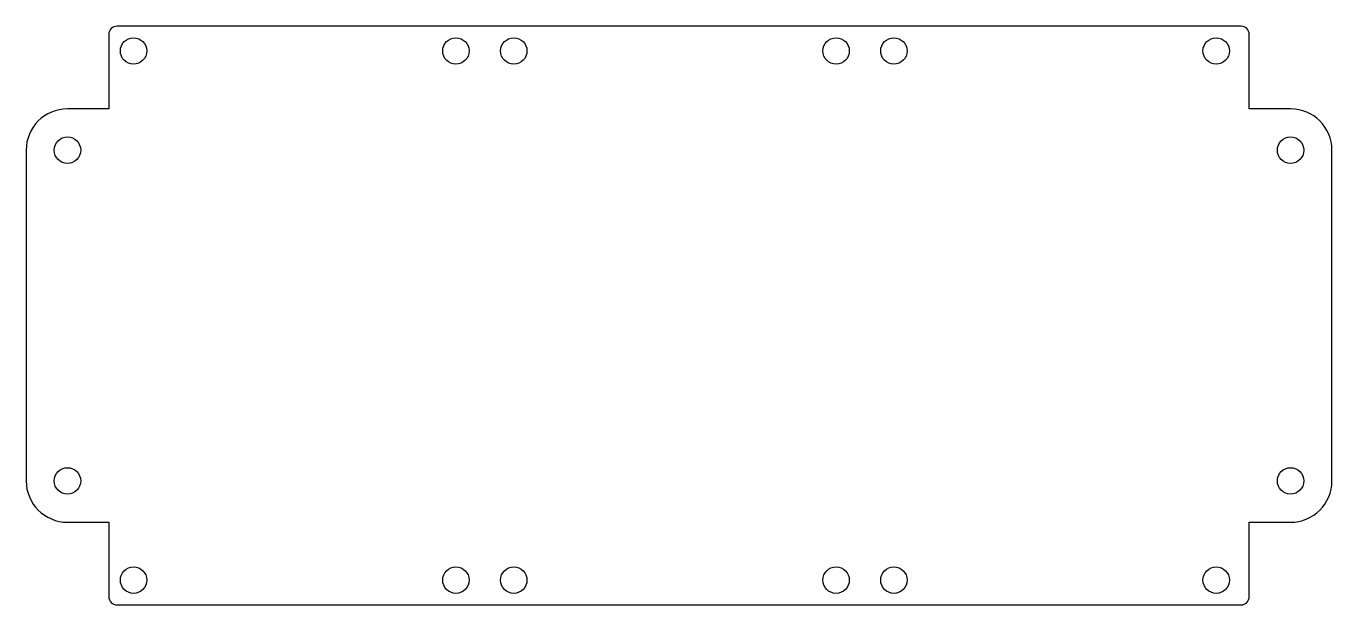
# Model space of a CAD drawing. Extents: x -38 to 120, y -31 to 39.
import ezdxf

# ---------------------------------------------------------------- set-up
doc = ezdxf.new("R2010")
doc.units = 0
doc.layers.get('0').update_dxf_attribs({"linetype": 'CONTINUOUS'})

msp = doc.modelspace()

# ---------------------------------------------------------------- linework, layer by layer
at = {"color": 7, "linetype": 'CONTINUOUS'}
for p, q in [((-27.91, 37.98), (-27.91, 28.98)), ((109.09, 38.98), (-26.91, 38.98)), ((110.09, 28.98), (110.09, 37.98)), ((-27.91, 28.98), (-32.91, 28.98)), ((115.09, 28.98), (110.09, 28.98)), ((-37.91, 23.98), (-37.91, -16.02)), ((120.09, -16.02), (120.09, 23.98)), ((-32.91, -21.02), (-27.91, -21.02)), ((-27.91, -21.02), (-27.91, -30.02)), ((110.09, -21.02), (115.09, -21.02)), ((110.09, -30.02), (110.09, -21.02)), ((-26.91, -31.02), (109.09, -31.02))]:
    msp.add_line(p, q, dxfattribs=at)
for centre in [(-24.91, 35.98), (14.09, 35.98), (21.09, 35.98), (60.09, 35.98), (67.09, 35.98), (106.09, 35.98), (-32.91, 23.98), (115.09, 23.98), (-32.91, -16.02), (115.09, -16.02), (-24.91, -28.02), (14.09, -28.02), (21.09, -28.02), (60.09, -28.02), (67.09, -28.02), (106.09, -28.02)]:
    msp.add_circle(centre, 1.6, dxfattribs=at)
for centre, radius, start, end in [((-26.91, 37.98), 1, 90, 180), ((109.09, 37.98), 1, 0, 90), ((-32.91, 23.98), 5, 90, 180), ((115.09, 23.98), 5, 0, 90), ((-32.91, -16.02), 5, 180, 270), ((115.09, -16.02), 5, 270, 0), ((-26.91, -30.02), 1, 180, 270), ((109.09, -30.02), 1, 270, 0)]:
    msp.add_arc(centre, radius, start, end, dxfattribs=at)

doc.saveas('drawing.dxf')
